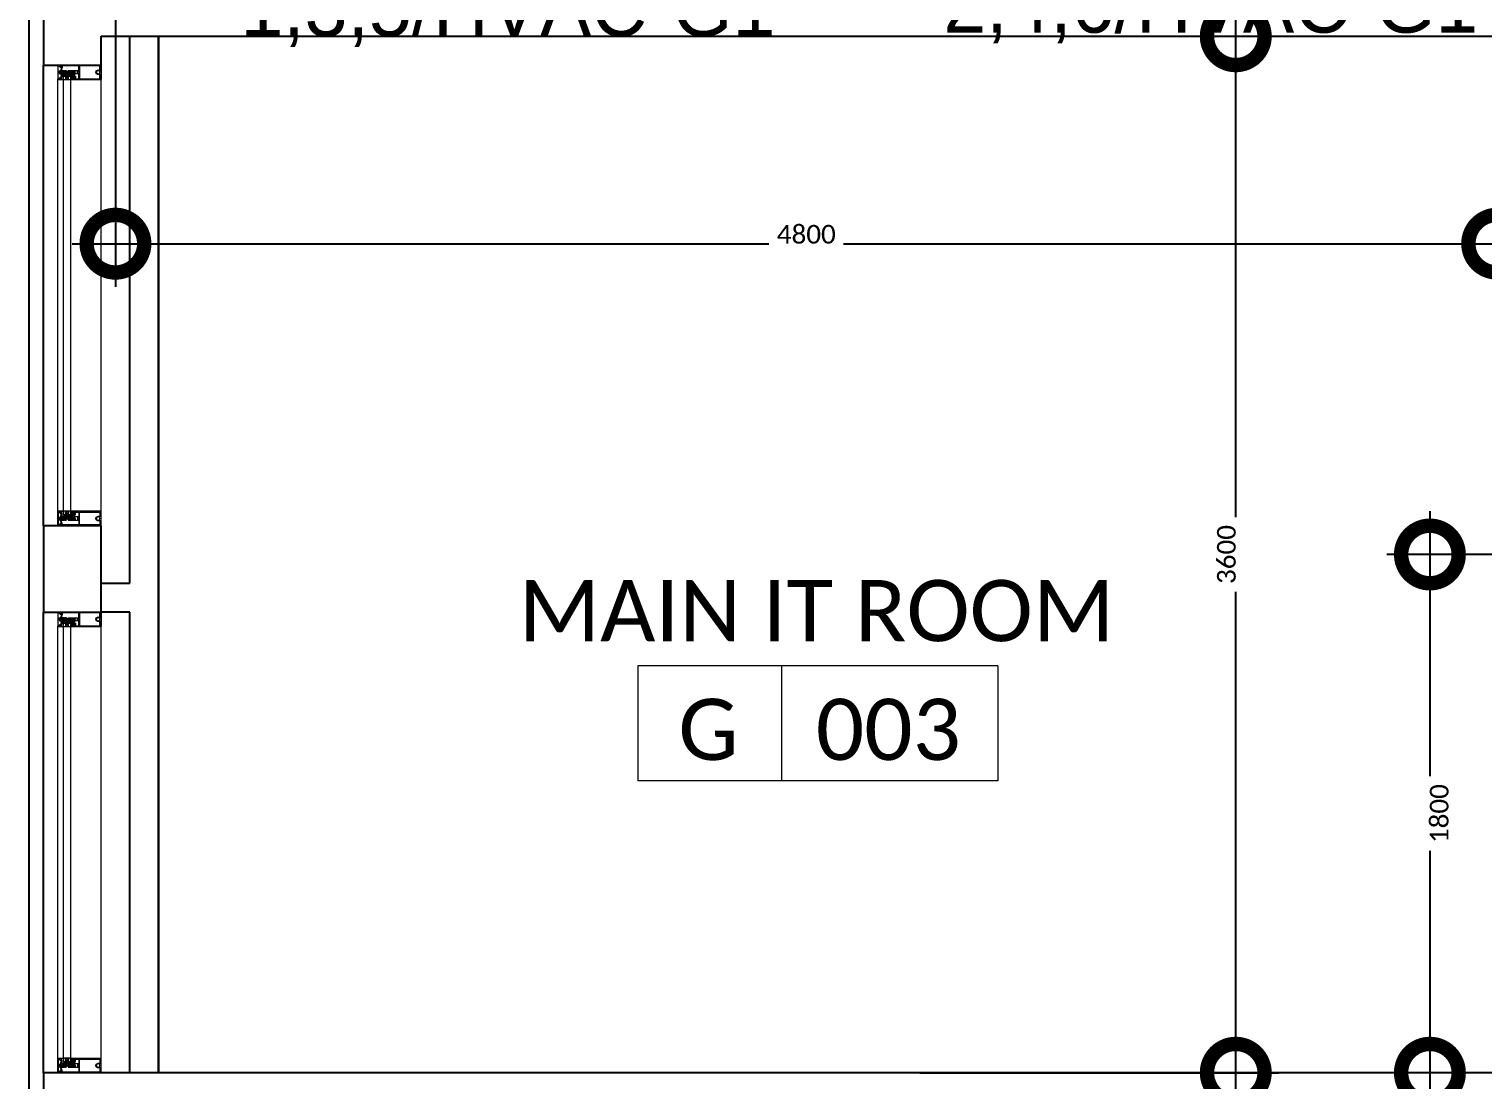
# Model space of a CAD drawing. Header units: metres. Extents: x 22.6 to 101.3, y 9.4 to 67.4.
# Drawn here: x 47.49 to 52.54, y 54.07 to 57.72 of the extents above; entities that cross this region are included whole.
import ezdxf

# ---------------------------------------------------------------- set-up
doc = ezdxf.new("R2010")
doc.units = ezdxf.units.M
doc.linetypes.add('ECG_Line-Ptrn-Sold', pattern=[9144.001, 9144, -0.001])
doc.layers.add('00', color=252, linetype='Continuous')
doc.layers.add('HVAC', color=1, linetype='Continuous')
for name, color, linetype, lineweight in [('A-DIM', 7, 'Continuous', 5), ('A-ELEV', 1, 'ECG_Line-Ptrn-Sold', 9), ('A-HATCH', 1, 'Continuous', 9), ('A-TEXT', 7, 'ECG_Line-Ptrn-Sold', 13), ('A-WIN', 4, 'ECG_Line-Ptrn-Sold', 5)]:
    doc.layers.add(name, color=color, linetype=linetype, lineweight=lineweight)
doc.styles.add('Calibri', font='calibri.ttf', dxfattribs={"height": 0.212639})
doc.dimstyles.new('ECG_Dimn-Detl-100', dxfattribs={"dimscale": 0.3048, "dimtxt": 0.25, "dimasz": 1.312336, "dimexe": 0.492126, "dimexo": 0.0625, "dimgap": 0, "dimtad": 1, "dimdec": 0, "dimlfac": 1000, "dimzin": 0, "dimdsep": 46, "dimtxsty": 'Calibri', "dimblk1": 'DOTSMALL', "dimblk2": 'DOTSMALL', "dimsah": 1, "dimcen": 0.09, "dimdle": 0.492126, "dimazin": 0, "dimtfac": 1, "dimtdec": 4, "dimtix": 1, "dimtmove": 0, "dimatfit": 3, "dimfxl": 0.492126, "dimfxlon": 1, "dimtvp": 1, "dimtolj": 1, "dimtzin": 0, "dimarcsym": 2})
doc.dimstyles.new('ECG_Dimn-Detl-100_2', dxfattribs={"dimscale": 0.3048, "dimtxt": 0.25, "dimasz": 1.312336, "dimexe": 0.492126, "dimexo": 0.0625, "dimgap": 0, "dimtad": 1, "dimdec": 0, "dimlfac": 1000, "dimzin": 0, "dimdsep": 46, "dimtxsty": 'Calibri', "dimblk1": 'DOTSMALL', "dimblk2": 'DOTSMALL', "dimsah": 1, "dimcen": 0.09, "dimdle": 0.492126, "dimazin": 0, "dimtfac": 1, "dimtdec": 4, "dimtix": 1, "dimtmove": 0, "dimatfit": 3, "dimfxl": 0.492126, "dimfxlon": 1, "dimtvp": 1, "dimtolj": 1, "dimtzin": 0, "dimarcsym": 2})

# ---------------------------------------------------------------- blocks, each defined once
blk = doc.blocks.new('Rectangular Mullion - ECG-LEFT-END-MULION-DETAIL-2110308-GROUND FLOOR PLAN')
at = {"layer": 'A-ELEV'}
for p, q in [((72.8439, 18.9473), (72.8439, 17.4473)), ((72.9499, 18.9473), (72.9739, 18.9473)), ((72.9499, 17.4473), (72.9499, 18.9473)), ((72.9739, 18.9473), (72.9739, 17.4473)), ((72.9939, 18.9473), (72.9939, 17.4473)), ((72.9739, 17.4473), (72.9499, 17.4473))]:
    blk.add_line(p, q, dxfattribs=at)
blk = doc.blocks.new('Rectangular Mullion - ECG-RIGHT-END-MULION-PROFIL-1987638-GROUND FLOOR PLAN')
at = {"layer": 'A-HATCH'}
for p, q in [((-0.0297, 0.0186), (-0.0315, 0.0129)), ((-0.0309, 0.0126), (-0.0292, 0.014)), ((-0.0299, 0.019), (-0.0299, 0.031)), ((-0.029, 0.019), (-0.0299, 0.019)), ((-0.0265, 0.019), (-0.0297, 0.019)), ((-0.0234, 0.0056), (-0.0292, 0.0056)), ((-0.0292, -0.0036), (-0.0292, 0.0056)), ((-0.0283, 0.004), (-0.0292, 0.004)), ((-0.0292, 0.004), (-0.0292, -0.0036)), ((-0.0284, 0.0225), (-0.029, 0.019)), ((-0.0049, 0.032), (-0.0289, 0.032)), ((-0.0282, 0.0224), (-0.0288, 0.019)), ((-0.0288, 0.019), (-0.0271, 0.019)), ((-0.0285, 0.0139), (-0.0282, 0.0126)), ((-0.0284, 0.03), (-0.0284, 0.0245)), ((-0.0283, 0.0048), (-0.024, 0.0048)), ((-0.0283, 0.0048), (-0.0283, 0.004)), ((-0.024, 0.0048), (-0.0283, 0.0048)), ((-0.0279, 0.0305), (-0.0049, 0.0305)), ((-0.0263, 0.028), (-0.0277, 0.0244)), ((-0.0277, 0.0126), (-0.0273, 0.0139)), ((-0.0273, 0.021), (-0.0263, 0.022)), ((-0.0273, 0.02), (-0.0273, 0.021)), ((-0.0265, 0.0213), (-0.0271, 0.0207)), ((-0.0267, 0.0139), (-0.0264, 0.0126)), ((-0.0265, 0.0203), (-0.0265, 0.019)), ((-0.0252, 0.028), (-0.0263, 0.028)), ((-0.0263, 0.022), (-0.0243, 0.022)), ((-0.0247, 0.0216), (-0.0258, 0.0216)), ((-0.0258, 0.0126), (-0.0255, 0.0139)), ((-0.0257, 0.0205), (-0.0257, 0.0185)), ((-0.0243, 0.0236), (-0.0253, 0.0264)), ((-0.0246, 0.0266), (-0.0252, 0.028)), ((-0.025, 0.0139), (-0.0247, 0.0126)), ((-0.0247, 0.0185), (-0.0247, 0.0205)), ((-0.0231, 0.0236), (-0.0243, 0.0236)), ((-0.0243, 0.022), (-0.0233, 0.021)), ((-0.0241, 0.0126), (-0.0238, 0.0139)), ((-0.024, 0.0048), (-0.022, 0.0035)), ((-0.022, 0.0035), (-0.024, 0.0048)), ((-0.0233, 0.0207), (-0.0239, 0.0213)), ((-0.0239, 0.019), (-0.0239, 0.0203)), ((-0.0207, 0.019), (-0.0239, 0.019)), ((-0.0049, 0.019), (-0.0235, 0.019)), ((-0.0202, 0.0036), (-0.0234, 0.0056)), ((-0.0233, 0.021), (-0.0233, 0.02)), ((-0.0232, 0.0139), (-0.0228, 0.0126)), ((-0.0213, 0.0218), (-0.0231, 0.0236)), ((-0.0223, 0.0126), (-0.0219, 0.0139)), ((-0.022, 0.0035), (-0.022, -0.0032)), ((-0.022, -0.0032), (-0.022, 0.0035)), ((-0.0113, 0.022), (-0.0213, 0.021)), ((-0.0213, 0.021), (-0.0213, 0.0218)), ((-0.0213, 0.014), (-0.0196, 0.0126)), ((-0.019, 0.0129), (-0.0207, 0.0186)), ((-0.0202, -0.0031), (-0.0202, 0.0036)), ((-0.0202, -0.0012), (-0.0202, 0.0013)), ((-0.0145, 0.0175), (-0.0145, -0.0266)), ((-0.011, 0.0175), (-0.0145, 0.0175)), ((-0.0113, 0.0223), (-0.0113, 0.0234)), ((-0.0113, 0.0234), (0.0014, 0.0234)), ((0.0014, 0.0223), (-0.0113, 0.0223)), ((-0.0049, 0.022), (-0.0113, 0.022)), ((-0.011, -0.0266), (-0.011, 0.0175)), ((-0.0079, 0.0183), (-0.0104, 0.0177)), ((-0.0104, 0.0177), (-0.0104, 0.0117)), ((-0.0086, 0.0117), (-0.0104, 0.0077)), ((-0.0104, 0.0117), (-0.0086, 0.0117)), ((-0.0104, 0.0077), (-0.0104, 0.0034)), ((-0.0104, 0.0034), (-0.0084, 0.0024)), ((-0.01, 0.0234), (-0.01, 0.0245)), ((-0.01, 0.0245), (0.0002, 0.0245)), ((0.0002, 0.0234), (-0.01, 0.0234)), ((-0.0098, 0.0167), (-0.0079, 0.0174)), ((-0.0098, 0.0127), (-0.0098, 0.0167)), ((-0.0079, 0.0122), (-0.0098, 0.0127)), ((-0.0096, 0.0275), (-0.0096, 0.0245)), ((-0.0096, 0.0069), (-0.0079, 0.0105)), ((-0.0096, 0.0041), (-0.0096, 0.0069)), ((-0.0084, 0.0035), (-0.0096, 0.0041)), ((-0.0015, 0.0277), (-0.0084, 0.0277)), ((-0.0084, 0.0024), (-0.0084, 0.0035)), ((-0.0079, 0.0174), (-0.0079, 0.0183)), ((-0.0079, 0.0105), (-0.0079, 0.0122)), ((-0.0077, 0.0177), (-0.0046, 0.0188)), ((-0.0022, 0.0175), (-0.0077, 0.0155)), ((-0.0022, 0.0154), (-0.0077, 0.0133)), ((-0.0022, 0.0132), (-0.0077, 0.0112)), ((-0.0022, 0.011), (-0.0077, 0.009)), ((-0.0022, 0.0096), (-0.0077, 0.0076)), ((-0.0022, 0.0074), (-0.0077, 0.0054)), ((-0.0022, 0.0052), (-0.0077, 0.0032)), ((-0.0022, 0.0031), (-0.0077, 0.0011)), ((-0.0022, 0.0007), (-0.0076, -0.0013)), ((-0.0073, 0.0181), (-0.0056, 0.0188)), ((-0.0056, 0.0188), (-0.0073, 0.0181)), ((-0.0027, 0.018), (-0.0073, 0.0159)), ((-0.0073, 0.0159), (-0.0027, 0.018)), ((-0.0027, 0.0158), (-0.0073, 0.0137)), ((-0.0073, 0.0137), (-0.0027, 0.0158)), ((-0.0027, 0.0136), (-0.0073, 0.0116)), ((-0.0073, 0.0116), (-0.0027, 0.0136)), ((-0.0027, 0.0114), (-0.0073, 0.0094)), ((-0.0073, 0.0094), (-0.0027, 0.0114)), ((-0.0027, 0.01), (-0.0073, 0.008)), ((-0.0073, 0.008), (-0.0027, 0.01)), ((-0.0027, 0.0079), (-0.0073, 0.0058)), ((-0.0073, 0.0058), (-0.0027, 0.0079)), ((-0.0027, 0.0057), (-0.0073, 0.0036)), ((-0.0073, 0.0036), (-0.0027, 0.0057)), ((-0.0027, 0.0035), (-0.0073, 0.0015)), ((-0.0073, 0.0015), (-0.0027, 0.0035)), ((-0.0027, 0.0012), (-0.0073, -0.0009)), ((-0.0073, -0.0009), (-0.0027, 0.0012)), ((-0.0072, 0.0275), (-0.0072, 0.0245)), ((-0.0072, 0.0223), (-0.0027, 0.0223)), ((-0.0072, 0.0188), (-0.0072, 0.0223)), ((-0.0072, 0.0188), (-0.0056, 0.0188)), ((-0.0027, 0.0188), (-0.0072, 0.0188)), ((-0.0027, 0.0171), (-0.0072, 0.0151)), ((-0.0072, 0.0151), (-0.003, 0.017)), ((-0.0027, 0.0149), (-0.0072, 0.0129)), ((-0.0072, 0.0129), (-0.003, 0.0148)), ((-0.0027, 0.0127), (-0.0072, 0.0107)), ((-0.0072, 0.0107), (-0.003, 0.0126)), ((-0.0027, 0.0106), (-0.0072, 0.0085)), ((-0.0072, 0.0085), (-0.003, 0.0104)), ((-0.0027, 0.0092), (-0.0072, 0.0071)), ((-0.0072, 0.0071), (-0.003, 0.009)), ((-0.0027, 0.007), (-0.0072, 0.005)), ((-0.0072, 0.005), (-0.003, 0.0068)), ((-0.0027, 0.0048), (-0.0072, 0.0028)), ((-0.0072, 0.0028), (-0.003, 0.0047)), ((-0.0027, 0.0026), (-0.0072, 0.0006)), ((-0.0072, 0.0006), (-0.003, 0.0025)), ((-0.0027, 0.0003), (-0.0072, -0.0017)), ((-0.0072, -0.0017), (-0.003, 0.0001)), ((-0.007, 0.0173), (-0.0037, 0.0188)), ((-0.0037, 0.0188), (-0.007, 0.0173)), ((-0.0056, 0.0188), (-0.0046, 0.0188)), ((0.0191, 0.032), (-0.0049, 0.032)), ((-0.0049, 0.0305), (0.0181, 0.0305)), ((0.0015, 0.022), (-0.0049, 0.022)), ((0.0137, 0.019), (-0.0049, 0.019)), ((-0.0046, 0.0188), (-0.0037, 0.0188)), ((-0.0037, 0.0188), (-0.0027, 0.0188)), ((-0.0027, 0.0275), (-0.0027, 0.0245)), ((-0.0027, 0.0223), (-0.0027, 0.0188)), ((-0.0018, 0.0174), (-0.0018, 0.0183)), ((-0.0018, 0.0183), (0.0007, 0.0177)), ((0.0001, 0.0167), (-0.0018, 0.0174)), ((-0.0018, 0.0122), (0.0001, 0.0127)), ((-0.0018, 0.0105), (-0.0018, 0.0122)), ((-0.0001, 0.0069), (-0.0018, 0.0105)), ((-0.0014, 0.0035), (-0.0001, 0.0041)), ((-0.0014, 0.0024), (-0.0014, 0.0035)), ((0.0007, 0.0034), (-0.0014, 0.0024)), ((-0.0011, 0.0117), (0.0007, 0.0077)), ((0.0007, 0.0117), (-0.0011, 0.0117)), ((-0.0003, 0.0275), (-0.0003, 0.0245)), ((-0.0001, 0.0041), (-0.0001, 0.0069)), ((0.0001, 0.0127), (0.0001, 0.0167)), ((0.0002, 0.0245), (0.0002, 0.0234)), ((0.0007, 0.0177), (0.0007, 0.0117)), ((0.0007, 0.0077), (0.0007, 0.0034)), ((0.0014, 0.0234), (0.0014, 0.0223)), ((0.0115, 0.021), (0.0015, 0.022)), ((0.0098, 0.0167), (0.0098, 0.019)), ((0.0176, 0.0167), (0.0098, 0.0167)), ((0.0109, 0.019), (0.0141, 0.019)), ((0.0132, 0.0236), (0.0115, 0.0218)), ((0.0115, 0.0218), (0.0115, 0.021)), ((0.0144, 0.0236), (0.0132, 0.0236)), ((0.0145, 0.022), (0.0135, 0.021)), ((0.0135, 0.0207), (0.0141, 0.0213)), ((0.0135, 0.021), (0.0135, 0.02)), ((0.0141, 0.019), (0.0141, 0.0203)), ((0.0155, 0.0264), (0.0144, 0.0236)), ((0.0165, 0.022), (0.0145, 0.022)), ((0.0153, 0.028), (0.0148, 0.0266)), ((0.0148, 0.0216), (0.0159, 0.0216)), ((0.0149, 0.0185), (0.0149, 0.0205)), ((0.0165, 0.028), (0.0153, 0.028)), ((0.0159, 0.0205), (0.0159, 0.0185)), ((0.0178, 0.0244), (0.0165, 0.028)), ((0.0175, 0.021), (0.0165, 0.022)), ((0.0167, 0.0213), (0.0172, 0.0207)), ((0.0167, 0.0203), (0.0167, 0.019)), ((0.0167, 0.019), (0.0199, 0.019)), ((0.0175, 0.02), (0.0175, 0.021)), ((0.019, 0.019), (0.0176, 0.019)), ((0.0176, -0.041), (0.0176, 0.0167)), ((0.0184, 0.0224), (0.019, 0.019)), ((0.0185, 0.0225), (0.0192, 0.019)), ((0.0186, 0.03), (0.0186, 0.0245)), ((0.0192, 0.019), (0.0201, 0.019)), ((0.0201, 0.019), (0.0201, 0.031)), ((0.0201, 0.019), (0.0201, -0.118)), ((-0.0304, -0.0129), (-0.0312, -0.0136)), ((-0.0295, -0.0142), (-0.0309, -0.0128)), ((-0.0299, -0.0213), (-0.0276, -0.0213)), ((-0.0299, -0.118), (-0.0299, -0.0213)), ((-0.0289, -0.0135), (-0.0295, -0.0142)), ((-0.0292, -0.0036), (-0.0292, -0.0053)), ((-0.0283, -0.0036), (-0.0292, -0.0036)), ((-0.0292, -0.0036), (-0.0283, -0.0036)), ((-0.0292, -0.0053), (-0.0238, -0.0053)), ((-0.027, -0.0198), (-0.0285, -0.0213)), ((-0.0284, -0.0152), (-0.0277, -0.0145)), ((-0.0261, -0.0151), (-0.0284, -0.0175)), ((-0.0284, -0.0152), (-0.0269, -0.0168)), ((-0.0284, -0.0213), (-0.0284, -0.0152)), ((-0.0284, -0.0175), (-0.0276, -0.0183)), ((-0.0276, -0.0183), (-0.0284, -0.0191)), ((-0.0284, -0.0191), (-0.025, -0.0225)), ((-0.0269, -0.0213), (-0.0284, -0.0213)), ((-0.0284, -0.0225), (-0.0284, -0.0263)), ((-0.0269, -0.0225), (-0.0284, -0.0225)), ((-0.0284, -0.0263), (-0.0262, -0.0263)), ((-0.0283, -0.0044), (-0.0283, -0.0036)), ((-0.0283, -0.0036), (-0.0283, -0.0044)), ((-0.024, -0.0044), (-0.0283, -0.0044)), ((-0.0283, -0.0044), (-0.024, -0.0044)), ((-0.0278, -0.0225), (-0.0269, -0.0225)), ((-0.0269, -0.0241), (-0.0278, -0.0225)), ((-0.0276, -0.0196), (-0.0276, -0.0171)), ((-0.0276, -0.0213), (-0.0269, -0.022)), ((-0.0274, -0.0225), (-0.0258, -0.0241)), ((-0.0274, -0.0298), (-0.0274, -0.041)), ((-0.0194, -0.0298), (-0.0274, -0.0298)), ((-0.0274, -0.041), (-0.0104, -0.041)), ((-0.0274, -0.043), (-0.0274, -0.114)), ((0.0176, -0.043), (-0.0274, -0.043)), ((-0.0273, -0.0168), (-0.0249, -0.0168)), ((-0.0248, -0.0198), (-0.0273, -0.0198)), ((-0.0272, -0.0151), (-0.0254, -0.0151)), ((-0.0269, -0.022), (-0.0248, -0.0198)), ((-0.0269, -0.0225), (-0.0269, -0.0213)), ((-0.0243, -0.0241), (-0.0269, -0.0241)), ((-0.025, -0.0225), (-0.0267, -0.0241)), ((-0.0262, -0.0263), (-0.0262, -0.0278)), ((-0.0262, -0.0278), (-0.0222, -0.0278)), ((-0.0258, -0.0151), (-0.0228, -0.0181)), ((-0.0229, -0.0141), (-0.0256, -0.0168)), ((-0.0255, -0.0198), (-0.0241, -0.0213)), ((-0.0225, -0.0168), (-0.025, -0.0144)), ((-0.0247, -0.023), (-0.0236, -0.0241)), ((-0.0217, -0.0151), (-0.0246, -0.018)), ((-0.0246, -0.0171), (-0.0246, -0.0196)), ((-0.0246, -0.0185), (-0.0214, -0.0217)), ((-0.0234, -0.023), (-0.0245, -0.0241)), ((-0.0214, -0.0241), (-0.0243, -0.0241)), ((-0.0241, -0.0213), (-0.0226, -0.0198)), ((-0.022, -0.0032), (-0.024, -0.0044)), ((-0.024, -0.0044), (-0.022, -0.0032)), ((-0.0238, -0.0053), (-0.0202, -0.0031)), ((-0.0221, -0.0151), (-0.0232, -0.0139)), ((-0.0228, -0.0171), (-0.0228, -0.0196)), ((-0.0226, -0.0198), (-0.0201, -0.0198)), ((-0.0201, -0.0168), (-0.0225, -0.0168)), ((-0.0225, -0.023), (-0.0214, -0.0241)), ((-0.0204, -0.0198), (-0.0223, -0.0217)), ((-0.0207, -0.0225), (-0.0223, -0.0241)), ((-0.0222, -0.0263), (-0.0199, -0.0263)), ((-0.0222, -0.0278), (-0.0222, -0.0263)), ((-0.0202, -0.0151), (-0.0221, -0.0151)), ((-0.022, -0.0151), (-0.0203, -0.0168)), ((-0.0214, -0.022), (-0.0207, -0.0213)), ((-0.0214, -0.0213), (-0.0214, -0.0225)), ((-0.019, -0.0213), (-0.0214, -0.0213)), ((-0.0199, -0.0225), (-0.0214, -0.0225)), ((-0.0206, -0.0225), (-0.0214, -0.0241)), ((-0.0214, -0.0225), (-0.0207, -0.0225)), ((-0.0174, -0.013), (-0.0213, -0.0168)), ((-0.0197, -0.0213), (-0.0211, -0.0198)), ((-0.0207, -0.0213), (-0.0184, -0.0213)), ((-0.0201, -0.0149), (-0.019, -0.016)), ((-0.0199, -0.0263), (-0.0199, -0.0225)), ((-0.019, -0.0167), (-0.0198, -0.0176)), ((-0.0198, -0.0196), (-0.0198, -0.0171)), ((-0.0198, -0.0173), (-0.019, -0.0182)), ((-0.019, -0.0184), (-0.0198, -0.0192)), ((-0.0198, -0.0189), (-0.019, -0.0198)), ((-0.019, -0.0205), (-0.0197, -0.0213)), ((-0.019, -0.0138), (-0.0183, -0.0145)), ((-0.019, -0.0151), (-0.019, -0.0213)), ((-0.0184, -0.0213), (-0.0184, -0.0288)), ((-0.0168, -0.0138), (-0.0174, -0.013)), ((-0.0145, -0.0266), (-0.011, -0.0266)), ((-0.009, -0.0033), (-0.0104, -0.0033)), ((-0.0104, -0.0033), (-0.0088, -0.0033)), ((-0.0104, -0.041), (-0.0104, -0.0033)), ((-0.0088, -0.0033), (-0.0078, -0.0043)), ((-0.0084, -0.041), (-0.0084, -0.0372)), ((-0.0049, -0.041), (-0.0084, -0.041)), ((-0.0079, -0.0367), (-0.0019, -0.0367)), ((-0.0022, -0.0036), (-0.0078, -0.0057)), ((-0.0078, -0.0043), (-0.0078, -0.0266)), ((-0.0022, -0.0071), (-0.0078, -0.0092)), ((-0.0022, -0.0093), (-0.0078, -0.0113)), ((-0.0022, -0.0115), (-0.0078, -0.0135)), ((-0.0022, -0.0137), (-0.0078, -0.0157)), ((-0.0022, -0.0158), (-0.0078, -0.0179)), ((-0.0022, -0.018), (-0.0078, -0.02)), ((-0.0078, -0.0266), (-0.0049, -0.0295)), ((-0.0023, -0.0015), (-0.0077, -0.0035)), ((-0.0027, -0.001), (-0.0073, -0.0031)), ((-0.0073, -0.0031), (-0.0027, -0.001)), ((-0.0027, -0.0032), (-0.0073, -0.0053)), ((-0.0073, -0.0053), (-0.0027, -0.0032)), ((-0.0073, -0.0074), (-0.0027, -0.0054)), ((-0.0027, -0.0054), (-0.0073, -0.0074)), ((-0.0027, -0.0067), (-0.0073, -0.0087)), ((-0.0073, -0.0087), (-0.0027, -0.0067)), ((-0.0027, -0.0089), (-0.0073, -0.0109)), ((-0.0073, -0.0109), (-0.0027, -0.0089)), ((-0.0027, -0.011), (-0.0073, -0.0131)), ((-0.0073, -0.0131), (-0.0027, -0.011)), ((-0.0027, -0.0132), (-0.0073, -0.0153)), ((-0.0073, -0.0153), (-0.0027, -0.0132)), ((-0.0027, -0.0154), (-0.0073, -0.0174)), ((-0.0073, -0.0174), (-0.0027, -0.0154)), ((-0.0027, -0.0176), (-0.0073, -0.0196)), ((-0.0073, -0.0196), (-0.0027, -0.0176)), ((-0.0027, -0.0019), (-0.0072, -0.0039)), ((-0.0072, -0.0039), (-0.003, -0.002)), ((-0.0027, -0.0041), (-0.0072, -0.0061)), ((-0.0072, -0.0061), (-0.0031, -0.0042)), ((-0.0027, -0.0054), (-0.0072, -0.0074)), ((-0.0072, -0.0074), (-0.003, -0.0055)), ((-0.0027, -0.0076), (-0.0072, -0.0096)), ((-0.0072, -0.0096), (-0.003, -0.0077)), ((-0.0027, -0.0097), (-0.0072, -0.0118)), ((-0.0072, -0.0118), (-0.003, -0.0099)), ((-0.0027, -0.0119), (-0.0072, -0.0139)), ((-0.0072, -0.0139), (-0.003, -0.012)), ((-0.0027, -0.0141), (-0.0072, -0.0161)), ((-0.0072, -0.0161), (-0.003, -0.0142)), ((-0.0027, -0.0163), (-0.0072, -0.0183)), ((-0.0072, -0.0183), (-0.003, -0.0164)), ((-0.0027, -0.0184), (-0.0072, -0.0205)), ((-0.0072, -0.0205), (-0.0032, -0.0186)), ((-0.0069, -0.0216), (-0.0027, -0.0197)), ((-0.0027, -0.0197), (-0.0069, -0.0216)), ((-0.0067, -0.0218), (-0.0067, -0.0249)), ((-0.0067, -0.0249), (-0.0049, -0.0266)), ((-0.0022, -0.0202), (-0.0066, -0.0218)), ((-0.0066, -0.0218), (-0.0053, -0.0218)), ((-0.0053, -0.0218), (-0.0027, -0.0206)), ((-0.0053, -0.0218), (-0.003, -0.0207)), ((-0.003, -0.0218), (-0.0053, -0.0218)), ((-0.0049, -0.0266), (-0.003, -0.0249)), ((-0.0049, -0.0295), (-0.0019, -0.0266)), ((-0.0014, -0.041), (-0.0049, -0.041)), ((-0.003, -0.0249), (-0.003, -0.0218)), ((-0.0019, -0.0042), (-0.001, -0.0033)), ((-0.0019, -0.0266), (-0.0019, -0.0042)), ((-0.0014, -0.0372), (-0.0014, -0.041)), ((-0.001, -0.0033), (0.0006, -0.0033)), ((0, -0.0033), (-0.001, -0.0033)), ((-0.001, -0.0033), (0.0006, -0.0033)), ((0.0006, -0.0033), (0.0006, -0.041)), ((0.0006, -0.041), (0.0176, -0.041)), ((0.0176, -0.114), (0.0176, -0.043)), ((0.0201, -0.118), (-0.0299, -0.118)), ((-0.0274, -0.114), (-0.0102, -0.114)), ((0.0003, -0.114), (0.0176, -0.114))]:
    blk.add_line(p, q, dxfattribs=at)
blk.add_circle((-0.0049, -0.108), 0.006, dxfattribs=at)
for centre, radius, start, end in [((-0.0289, 0.031), 0.001, 90, 180), ((-0.0289, 0.031), 0.001, 90, 180), ((-0.0279, 0.03), 0.0005, 90, 180), ((-0.0284, 0.0235), 0.001, 270.9838, 90), ((-0.0283, 0.0235), 0.0011, 275.2327, 53.27), ((-0.0258, 0.0206), 0.001, 90, 135), ((-0.0247, 0.0206), 0.001, 45, 90), ((-0.0084, 0.0241), 0.00359, 70.3614, 109.6386), ((-0.0049, 0.0157), 0.012, 79.2883, 100.7117), ((-0.0015, 0.0241), 0.00359, 70.3614, 109.6386), ((0.0148, 0.0206), 0.001, 90, 135), ((0.0159, 0.0206), 0.001, 45, 90), ((0.0185, 0.0235), 0.0011, 126.73, 264.7673), ((0.0186, 0.0235), 0.001, 90, 269.0162), ((0.0181, 0.03), 0.0005, 0, 90), ((0.0191, 0.031), 0.001, 0, 90), ((0.0191, 0.031), 0.001, 0, 90), ((-0.0317, -0.018), 0.0044, 40.1603, 86.9533), ((-0.0315, -0.018), 0.00517, 33.5368, 87.4446), ((-0.0237, -0.0155), 0.00171, 90, 164.9371), ((-0.0237, -0.0155), 0.00171, 15.0629, 90), ((-0.0159, -0.018), 0.00517, 90.2452, 146.4632), ((-0.0194, -0.0288), 0.001, 270, 0), ((-0.0157, -0.018), 0.0044, 93.0467, 138.4555), ((-0.0079, -0.0372), 0.0005, 90, 180), ((-0.0005, -0.0259), 0.00439, 124.4715, 188.599), ((-0.0019, -0.0372), 0.0005, 360, 90), ((-0.0049, -0.108), 0.008, 311.4096, 228.5904)]:
    blk.add_arc(centre, radius, start, end, dxfattribs=at)
blk = doc.blocks.new('Rectangular Mullion - ECG-RIGHT-END-MULION-DETAIL-2139619-GROUND FLOOR PLAN')
at = {"layer": 'A-WIN'}
for p, q in [((-0.05, 0.012), (-0.05, 0.032)), ((-0.05, 0.032), (0, 0.032)), ((-0.038, 0.012), (-0.05, 0.012)), ((-0.038, -0.012), (-0.038, 0.012)), ((0, 0.032), (0, -0.118)), ((-0.05, -0.118), (-0.05, -0.012)), ((-0.05, -0.012), (-0.038, -0.012)), ((0, -0.118), (-0.05, -0.118))]:
    blk.add_line(p, q, dxfattribs=at)
blk = doc.blocks.new('Rectangular Mullion - ECG-LEFT-END-MULION-PROFIL-1987639-GROUND FLOOR PLAN')
at = {"layer": 'A-HATCH'}
for p, q in [((-0.0201, 0.019), (-0.0201, 0.031)), ((-0.0192, 0.019), (-0.0201, 0.019)), ((-0.0201, 0.019), (-0.0201, -0.118)), ((-0.0167, 0.019), (-0.0199, 0.019)), ((-0.0185, 0.0225), (-0.0192, 0.019)), ((-0.0191, 0.032), (0.0049, 0.032)), ((-0.0184, 0.0224), (-0.019, 0.019)), ((-0.019, 0.019), (-0.0176, 0.019)), ((-0.0186, 0.03), (-0.0186, 0.0245)), ((0.0049, 0.0305), (-0.0181, 0.0305)), ((-0.0178, 0.0244), (-0.0165, 0.028)), ((-0.0176, 0.0167), (-0.0098, 0.0167)), ((-0.0176, -0.041), (-0.0176, 0.0167)), ((-0.0175, 0.021), (-0.0165, 0.022)), ((-0.0175, 0.02), (-0.0175, 0.021)), ((-0.0167, 0.0213), (-0.0172, 0.0207)), ((-0.0167, 0.0203), (-0.0167, 0.019)), ((-0.0165, 0.028), (-0.0153, 0.028)), ((-0.0165, 0.022), (-0.0145, 0.022)), ((-0.0148, 0.0216), (-0.0159, 0.0216)), ((-0.0159, 0.0205), (-0.0159, 0.0185)), ((-0.0155, 0.0264), (-0.0144, 0.0236)), ((-0.0153, 0.028), (-0.0148, 0.0266)), ((-0.0149, 0.0185), (-0.0149, 0.0205)), ((-0.0145, 0.022), (-0.0135, 0.021)), ((-0.0144, 0.0236), (-0.0132, 0.0236)), ((-0.0135, 0.0207), (-0.0141, 0.0213)), ((-0.0141, 0.019), (-0.0141, 0.0203)), ((-0.0109, 0.019), (-0.0141, 0.019)), ((-0.0137, 0.019), (0.0049, 0.019)), ((-0.0135, 0.021), (-0.0135, 0.02)), ((-0.0132, 0.0236), (-0.0115, 0.0218)), ((-0.0115, 0.021), (-0.0015, 0.022)), ((-0.0115, 0.0218), (-0.0115, 0.021)), ((-0.0098, 0.0167), (-0.0098, 0.019)), ((-0.0015, 0.022), (0.0049, 0.022)), ((-0.0014, 0.0234), (-0.0014, 0.0223)), ((0.0113, 0.0234), (-0.0014, 0.0234)), ((-0.0014, 0.0223), (0.0113, 0.0223)), ((0.0018, 0.0183), (-0.0007, 0.0177)), ((-0.0007, 0.0177), (-0.0007, 0.0117)), ((0.0011, 0.0117), (-0.0007, 0.0077)), ((-0.0007, 0.0117), (0.0011, 0.0117)), ((-0.0007, 0.0077), (-0.0007, 0.0034)), ((-0.0007, 0.0034), (0.0014, 0.0024)), ((-0.0002, 0.0245), (-0.0002, 0.0234)), ((0.01, 0.0245), (-0.0002, 0.0245)), ((-0.0002, 0.0234), (0.01, 0.0234)), ((-0.0001, 0.0167), (0.0018, 0.0174)), ((-0.0001, 0.0127), (-0.0001, 0.0167)), ((0.0018, 0.0122), (-0.0001, 0.0127)), ((0.0001, 0.0069), (0.0018, 0.0105)), ((0.0001, 0.0041), (0.0001, 0.0069)), ((0.0014, 0.0035), (0.0001, 0.0041)), ((0.0003, 0.0275), (0.0003, 0.0245)), ((0.0014, 0.0024), (0.0014, 0.0035)), ((0.0015, 0.0277), (0.0084, 0.0277)), ((0.0018, 0.0174), (0.0018, 0.0183)), ((0.0018, 0.0105), (0.0018, 0.0122)), ((0.0022, 0.0175), (0.0077, 0.0155)), ((0.0022, 0.0154), (0.0077, 0.0133)), ((0.0022, 0.0132), (0.0077, 0.0112)), ((0.0022, 0.011), (0.0077, 0.009)), ((0.0022, 0.0096), (0.0077, 0.0076)), ((0.0022, 0.0074), (0.0077, 0.0054)), ((0.0022, 0.0052), (0.0077, 0.0032)), ((0.0022, 0.0031), (0.0077, 0.0011)), ((0.0022, 0.0007), (0.0076, -0.0013)), ((0.0027, 0.0275), (0.0027, 0.0245)), ((0.0027, 0.0223), (0.0027, 0.0188)), ((0.0072, 0.0223), (0.0027, 0.0223)), ((0.0027, 0.0188), (0.0072, 0.0188)), ((0.0037, 0.0188), (0.0027, 0.0188)), ((0.0027, 0.018), (0.0073, 0.0159)), ((0.0073, 0.0159), (0.0027, 0.018)), ((0.0027, 0.0171), (0.0072, 0.0151)), ((0.0027, 0.0158), (0.0073, 0.0137)), ((0.0073, 0.0137), (0.0027, 0.0158)), ((0.0027, 0.0149), (0.0072, 0.0129)), ((0.0027, 0.0136), (0.0073, 0.0116)), ((0.0073, 0.0116), (0.0027, 0.0136)), ((0.0027, 0.0127), (0.0072, 0.0107)), ((0.0027, 0.0114), (0.0073, 0.0094)), ((0.0073, 0.0094), (0.0027, 0.0114)), ((0.0027, 0.0106), (0.0072, 0.0085)), ((0.0027, 0.01), (0.0073, 0.008)), ((0.0073, 0.008), (0.0027, 0.01)), ((0.0027, 0.0092), (0.0072, 0.0071)), ((0.0027, 0.0079), (0.0073, 0.0058)), ((0.0073, 0.0058), (0.0027, 0.0079)), ((0.0027, 0.007), (0.0072, 0.005)), ((0.0027, 0.0057), (0.0073, 0.0036)), ((0.0073, 0.0036), (0.0027, 0.0057)), ((0.0027, 0.0048), (0.0072, 0.0028)), ((0.0027, 0.0035), (0.0073, 0.0015)), ((0.0073, 0.0015), (0.0027, 0.0035)), ((0.0027, 0.0026), (0.0072, 0.0006)), ((0.0027, 0.0012), (0.0073, -0.0009)), ((0.0073, -0.0009), (0.0027, 0.0012)), ((0.0027, 0.0003), (0.0072, -0.0017)), ((0.0072, 0.0151), (0.003, 0.017)), ((0.0072, 0.0129), (0.003, 0.0148)), ((0.0072, 0.0107), (0.003, 0.0126)), ((0.0072, 0.0085), (0.003, 0.0104)), ((0.0072, 0.0071), (0.003, 0.009)), ((0.0072, 0.005), (0.003, 0.0068)), ((0.0072, 0.0028), (0.003, 0.0047)), ((0.0072, 0.0006), (0.003, 0.0025)), ((0.0072, -0.0017), (0.003, 0.0001)), ((0.007, 0.0173), (0.0037, 0.0188)), ((0.0037, 0.0188), (0.007, 0.0173)), ((0.0046, 0.0188), (0.0037, 0.0188)), ((0.0056, 0.0188), (0.0046, 0.0188)), ((0.0077, 0.0177), (0.0046, 0.0188)), ((0.0049, 0.032), (0.0289, 0.032)), ((0.0279, 0.0305), (0.0049, 0.0305)), ((0.0049, 0.022), (0.0113, 0.022)), ((0.0049, 0.019), (0.0235, 0.019)), ((0.0073, 0.0181), (0.0056, 0.0188)), ((0.0056, 0.0188), (0.0073, 0.0181)), ((0.0072, 0.0188), (0.0056, 0.0188)), ((0.0072, 0.0275), (0.0072, 0.0245)), ((0.0072, 0.0188), (0.0072, 0.0223)), ((0.0079, 0.0174), (0.0079, 0.0183)), ((0.0079, 0.0183), (0.0104, 0.0177)), ((0.0098, 0.0167), (0.0079, 0.0174)), ((0.0079, 0.0122), (0.0098, 0.0127)), ((0.0079, 0.0105), (0.0079, 0.0122)), ((0.0096, 0.0069), (0.0079, 0.0105)), ((0.0084, 0.0035), (0.0096, 0.0041)), ((0.0084, 0.0024), (0.0084, 0.0035)), ((0.0104, 0.0034), (0.0084, 0.0024)), ((0.0086, 0.0117), (0.0104, 0.0077)), ((0.0104, 0.0117), (0.0086, 0.0117)), ((0.0096, 0.0275), (0.0096, 0.0245)), ((0.0096, 0.0041), (0.0096, 0.0069)), ((0.0098, 0.0127), (0.0098, 0.0167)), ((0.01, 0.0234), (0.01, 0.0245)), ((0.0104, 0.0177), (0.0104, 0.0117)), ((0.0104, 0.0077), (0.0104, 0.0034)), ((0.011, 0.0175), (0.0145, 0.0175)), ((0.011, -0.0266), (0.011, 0.0175)), ((0.0113, 0.0223), (0.0113, 0.0234)), ((0.0113, 0.022), (0.0213, 0.021)), ((0.0145, 0.0175), (0.0145, -0.0266)), ((0.019, 0.0129), (0.0207, 0.0186)), ((0.0213, 0.014), (0.0196, 0.0126)), ((0.0202, 0.0036), (0.0234, 0.0056)), ((0.0202, -0.0031), (0.0202, 0.0036)), ((0.0202, -0.0012), (0.0202, 0.0013)), ((0.0207, 0.019), (0.0239, 0.019)), ((0.0213, 0.0218), (0.0231, 0.0236)), ((0.0213, 0.021), (0.0213, 0.0218)), ((0.0223, 0.0126), (0.0219, 0.0139)), ((0.024, 0.0048), (0.022, 0.0035)), ((0.022, 0.0035), (0.024, 0.0048)), ((0.022, 0.0035), (0.022, -0.0032)), ((0.022, -0.0032), (0.022, 0.0035)), ((0.0232, 0.0139), (0.0228, 0.0126)), ((0.0231, 0.0236), (0.0243, 0.0236)), ((0.0243, 0.022), (0.0233, 0.021)), ((0.0233, 0.0207), (0.0239, 0.0213)), ((0.0233, 0.021), (0.0233, 0.02)), ((0.0234, 0.0056), (0.0292, 0.0056)), ((0.0241, 0.0126), (0.0238, 0.0139)), ((0.0239, 0.019), (0.0239, 0.0203)), ((0.0283, 0.0048), (0.024, 0.0048)), ((0.024, 0.0048), (0.0283, 0.0048)), ((0.0243, 0.0236), (0.0253, 0.0264)), ((0.0263, 0.022), (0.0243, 0.022)), ((0.0246, 0.0266), (0.0252, 0.028)), ((0.0247, 0.0216), (0.0258, 0.0216)), ((0.0247, 0.0185), (0.0247, 0.0205)), ((0.025, 0.0139), (0.0247, 0.0126)), ((0.0252, 0.028), (0.0263, 0.028)), ((0.0258, 0.0126), (0.0255, 0.0139)), ((0.0257, 0.0205), (0.0257, 0.0185)), ((0.0263, 0.028), (0.0277, 0.0244)), ((0.0273, 0.021), (0.0263, 0.022)), ((0.0267, 0.0139), (0.0264, 0.0126)), ((0.0265, 0.0213), (0.0271, 0.0207)), ((0.0265, 0.0203), (0.0265, 0.019)), ((0.0265, 0.019), (0.0297, 0.019)), ((0.0288, 0.019), (0.0271, 0.019)), ((0.0273, 0.02), (0.0273, 0.021)), ((0.0277, 0.0126), (0.0273, 0.0139)), ((0.0282, 0.0224), (0.0288, 0.019)), ((0.0285, 0.0139), (0.0282, 0.0126)), ((0.0283, 0.0048), (0.0283, 0.004)), ((0.0283, 0.004), (0.0292, 0.004)), ((0.0284, 0.03), (0.0284, 0.0245)), ((0.0284, 0.0225), (0.029, 0.019)), ((0.029, 0.019), (0.0299, 0.019)), ((0.0309, 0.0126), (0.0292, 0.014)), ((0.0292, -0.0036), (0.0292, 0.0056)), ((0.0292, 0.004), (0.0292, -0.0036)), ((0.0297, 0.0186), (0.0315, 0.0129)), ((0.0299, 0.019), (0.0299, 0.031)), ((-0.0006, -0.041), (-0.0176, -0.041)), ((-0.0176, -0.043), (0.0274, -0.043)), ((-0.0176, -0.114), (-0.0176, -0.043)), ((0.001, -0.0033), (-0.0006, -0.0033)), ((-0.0006, -0.0033), (-0.0006, -0.041)), ((0.001, -0.0033), (-0.0006, -0.0033)), ((0, -0.0033), (0.001, -0.0033)), ((0.0019, -0.0042), (0.001, -0.0033)), ((0.0014, -0.0372), (0.0014, -0.041)), ((0.0014, -0.041), (0.0049, -0.041)), ((0.0019, -0.0266), (0.0019, -0.0042)), ((0.0049, -0.0295), (0.0019, -0.0266)), ((0.0079, -0.0367), (0.0019, -0.0367)), ((0.0022, -0.0036), (0.0078, -0.0057)), ((0.0022, -0.0071), (0.0078, -0.0092)), ((0.0022, -0.0093), (0.0078, -0.0113)), ((0.0022, -0.0115), (0.0078, -0.0135)), ((0.0022, -0.0137), (0.0078, -0.0157)), ((0.0022, -0.0158), (0.0078, -0.0179)), ((0.0022, -0.018), (0.0078, -0.02)), ((0.0022, -0.0202), (0.0066, -0.0218)), ((0.0023, -0.0015), (0.0077, -0.0035)), ((0.0027, -0.001), (0.0073, -0.0031)), ((0.0073, -0.0031), (0.0027, -0.001)), ((0.0027, -0.0019), (0.0072, -0.0039)), ((0.0027, -0.0032), (0.0073, -0.0053)), ((0.0073, -0.0053), (0.0027, -0.0032)), ((0.0027, -0.0041), (0.0072, -0.0061)), ((0.0027, -0.0054), (0.0072, -0.0074)), ((0.0073, -0.0074), (0.0027, -0.0054)), ((0.0027, -0.0054), (0.0073, -0.0074)), ((0.0027, -0.0067), (0.0073, -0.0087)), ((0.0073, -0.0087), (0.0027, -0.0067)), ((0.0027, -0.0076), (0.0072, -0.0096)), ((0.0027, -0.0089), (0.0073, -0.0109)), ((0.0073, -0.0109), (0.0027, -0.0089)), ((0.0027, -0.0097), (0.0072, -0.0118)), ((0.0027, -0.011), (0.0073, -0.0131)), ((0.0073, -0.0131), (0.0027, -0.011)), ((0.0027, -0.0119), (0.0072, -0.0139)), ((0.0027, -0.0132), (0.0073, -0.0153)), ((0.0073, -0.0153), (0.0027, -0.0132)), ((0.0027, -0.0141), (0.0072, -0.0161)), ((0.0027, -0.0154), (0.0073, -0.0174)), ((0.0073, -0.0174), (0.0027, -0.0154)), ((0.0027, -0.0163), (0.0072, -0.0183)), ((0.0027, -0.0176), (0.0073, -0.0196)), ((0.0073, -0.0196), (0.0027, -0.0176)), ((0.0027, -0.0184), (0.0072, -0.0205)), ((0.0069, -0.0216), (0.0027, -0.0197)), ((0.0027, -0.0197), (0.0069, -0.0216)), ((0.0053, -0.0218), (0.0027, -0.0206)), ((0.0072, -0.0039), (0.003, -0.002)), ((0.0072, -0.0074), (0.003, -0.0055)), ((0.0072, -0.0096), (0.003, -0.0077)), ((0.0072, -0.0118), (0.003, -0.0099)), ((0.0072, -0.0139), (0.003, -0.012)), ((0.0072, -0.0161), (0.003, -0.0142)), ((0.0072, -0.0183), (0.003, -0.0164)), ((0.0053, -0.0218), (0.003, -0.0207)), ((0.003, -0.0218), (0.0053, -0.0218)), ((0.003, -0.0249), (0.003, -0.0218)), ((0.0049, -0.0266), (0.003, -0.0249)), ((0.0072, -0.0061), (0.0031, -0.0042)), ((0.0072, -0.0205), (0.0032, -0.0186)), ((0.0067, -0.0249), (0.0049, -0.0266)), ((0.0078, -0.0266), (0.0049, -0.0295)), ((0.0049, -0.041), (0.0084, -0.041)), ((0.0066, -0.0218), (0.0053, -0.0218)), ((0.0067, -0.0218), (0.0067, -0.0249)), ((0.0088, -0.0033), (0.0078, -0.0043)), ((0.0078, -0.0043), (0.0078, -0.0266)), ((0.0084, -0.041), (0.0084, -0.0372)), ((0.0104, -0.0033), (0.0088, -0.0033)), ((0.009, -0.0033), (0.0104, -0.0033)), ((0.0104, -0.041), (0.0104, -0.0033)), ((0.0274, -0.041), (0.0104, -0.041)), ((0.0145, -0.0266), (0.011, -0.0266)), ((0.0168, -0.0138), (0.0174, -0.013)), ((0.0174, -0.013), (0.0213, -0.0168)), ((0.019, -0.0138), (0.0183, -0.0145)), ((0.0184, -0.0213), (0.0184, -0.0288)), ((0.0207, -0.0213), (0.0184, -0.0213)), ((0.0201, -0.0149), (0.019, -0.016)), ((0.019, -0.0151), (0.019, -0.0213)), ((0.019, -0.0167), (0.0198, -0.0176)), ((0.0198, -0.0173), (0.019, -0.0182)), ((0.019, -0.0184), (0.0198, -0.0192)), ((0.0198, -0.0189), (0.019, -0.0198)), ((0.019, -0.0205), (0.0197, -0.0213)), ((0.019, -0.0213), (0.0214, -0.0213)), ((0.0194, -0.0298), (0.0274, -0.0298)), ((0.0197, -0.0213), (0.0211, -0.0198)), ((0.0198, -0.0196), (0.0198, -0.0171)), ((0.0199, -0.0225), (0.0214, -0.0225)), ((0.0199, -0.0263), (0.0199, -0.0225)), ((0.0222, -0.0263), (0.0199, -0.0263)), ((0.0201, -0.0168), (0.0225, -0.0168)), ((0.0226, -0.0198), (0.0201, -0.0198)), ((0.0238, -0.0053), (0.0202, -0.0031)), ((0.0202, -0.0151), (0.0221, -0.0151)), ((0.022, -0.0151), (0.0203, -0.0168)), ((0.0204, -0.0198), (0.0223, -0.0217)), ((0.0206, -0.0225), (0.0214, -0.0241)), ((0.0214, -0.022), (0.0207, -0.0213)), ((0.0207, -0.0225), (0.0223, -0.0241)), ((0.0214, -0.0225), (0.0207, -0.0225)), ((0.0246, -0.0185), (0.0214, -0.0217)), ((0.0214, -0.0213), (0.0214, -0.0225)), ((0.0225, -0.023), (0.0214, -0.0241)), ((0.0214, -0.0241), (0.0243, -0.0241)), ((0.0217, -0.0151), (0.0246, -0.018)), ((0.022, -0.0032), (0.024, -0.0044)), ((0.024, -0.0044), (0.022, -0.0032)), ((0.0221, -0.0151), (0.0232, -0.0139)), ((0.0222, -0.0278), (0.0222, -0.0263)), ((0.0262, -0.0278), (0.0222, -0.0278)), ((0.0225, -0.0168), (0.025, -0.0144)), ((0.0241, -0.0213), (0.0226, -0.0198)), ((0.0258, -0.0151), (0.0228, -0.0181)), ((0.0228, -0.0171), (0.0228, -0.0196)), ((0.0229, -0.0141), (0.0256, -0.0168)), ((0.0234, -0.023), (0.0245, -0.0241)), ((0.0247, -0.023), (0.0236, -0.0241)), ((0.0292, -0.0053), (0.0238, -0.0053)), ((0.024, -0.0044), (0.0283, -0.0044)), ((0.0283, -0.0044), (0.024, -0.0044)), ((0.0255, -0.0198), (0.0241, -0.0213)), ((0.0243, -0.0241), (0.0269, -0.0241)), ((0.0246, -0.0171), (0.0246, -0.0196)), ((0.0248, -0.0198), (0.0273, -0.0198)), ((0.0269, -0.022), (0.0248, -0.0198)), ((0.0273, -0.0168), (0.0249, -0.0168)), ((0.0284, -0.0191), (0.025, -0.0225)), ((0.025, -0.0225), (0.0267, -0.0241)), ((0.0272, -0.0151), (0.0254, -0.0151)), ((0.0274, -0.0225), (0.0258, -0.0241)), ((0.0261, -0.0151), (0.0284, -0.0175)), ((0.0262, -0.0263), (0.0262, -0.0278)), ((0.0284, -0.0263), (0.0262, -0.0263)), ((0.0284, -0.0152), (0.0269, -0.0168)), ((0.0276, -0.0213), (0.0269, -0.022)), ((0.0269, -0.0213), (0.0284, -0.0213)), ((0.0269, -0.0225), (0.0269, -0.0213)), ((0.0269, -0.0225), (0.0284, -0.0225)), ((0.0278, -0.0225), (0.0269, -0.0225)), ((0.0269, -0.0241), (0.0278, -0.0225)), ((0.027, -0.0198), (0.0285, -0.0213)), ((0.0274, -0.0298), (0.0274, -0.041)), ((0.0274, -0.043), (0.0274, -0.114)), ((0.0276, -0.0196), (0.0276, -0.0171)), ((0.0284, -0.0175), (0.0276, -0.0183)), ((0.0276, -0.0183), (0.0284, -0.0191)), ((0.0299, -0.0213), (0.0276, -0.0213)), ((0.0284, -0.0152), (0.0277, -0.0145)), ((0.0283, -0.0036), (0.0292, -0.0036)), ((0.0283, -0.0044), (0.0283, -0.0036)), ((0.0283, -0.0036), (0.0283, -0.0044)), ((0.0292, -0.0036), (0.0283, -0.0036)), ((0.0284, -0.0213), (0.0284, -0.0152)), ((0.0284, -0.0225), (0.0284, -0.0263)), ((0.0289, -0.0135), (0.0295, -0.0142)), ((0.0292, -0.0036), (0.0292, -0.0053)), ((0.0295, -0.0142), (0.0309, -0.0128)), ((0.0299, -0.118), (0.0299, -0.0213)), ((0.0304, -0.0129), (0.0312, -0.0136)), ((-0.0201, -0.118), (0.0299, -0.118)), ((-0.0003, -0.114), (-0.0176, -0.114)), ((0.0274, -0.114), (0.0102, -0.114))]:
    blk.add_line(p, q, dxfattribs=at)
blk.add_circle((0.0049, -0.108), 0.006, dxfattribs=at)
for centre, radius, start, end in [((-0.0191, 0.031), 0.001, 90, 180), ((-0.0191, 0.031), 0.001, 90, 180), ((-0.0181, 0.03), 0.0005, 90, 180), ((-0.0186, 0.0235), 0.001, 270.9838, 90), ((-0.0185, 0.0235), 0.0011, 275.2327, 53.27), ((-0.0159, 0.0206), 0.001, 90, 135), ((-0.0148, 0.0206), 0.001, 45, 90), ((0.0015, 0.0241), 0.00359, 70.3614, 109.6386), ((0.0049, 0.0157), 0.012, 79.2883, 100.7117), ((0.0084, 0.0241), 0.00359, 70.3614, 109.6386), ((0.0247, 0.0206), 0.001, 90, 135), ((0.0258, 0.0206), 0.001, 45, 90), ((0.0283, 0.0235), 0.0011, 126.73, 264.7673), ((0.0284, 0.0235), 0.001, 90, 269.0162), ((0.0279, 0.03), 0.0005, 0, 90), ((0.0289, 0.031), 0.001, 0, 90), ((0.0289, 0.031), 0.001, 0, 90), ((0.0019, -0.0372), 0.0005, 90, 180), ((0.0005, -0.0259), 0.00439, 351.401, 55.5285), ((0.0079, -0.0372), 0.0005, 0, 90), ((0.0159, -0.018), 0.00517, 33.5368, 89.7548), ((0.0157, -0.018), 0.0044, 41.5445, 86.9533), ((0.0194, -0.0288), 0.001, 180, 270), ((0.0237, -0.0155), 0.00171, 90, 164.9371), ((0.0237, -0.0155), 0.00171, 15.0629, 90), ((0.0315, -0.018), 0.00517, 92.5554, 146.4632), ((0.0317, -0.018), 0.0044, 93.0467, 139.8397), ((0.0049, -0.108), 0.008, 311.4096, 228.5904)]:
    blk.add_arc(centre, radius, start, end, dxfattribs=at)
blk = doc.blocks.new('Rectangular Mullion - ECG-LEFT-END-MULION-DETAIL-2139623-GROUND FLOOR PLAN')
at = {"layer": 'A-WIN'}
for p, q in [((0, 0.032), (-0.05, 0.032)), ((-0.05, 0.032), (-0.05, 0.012)), ((-0.05, 0.012), (-0.038, 0.012)), ((-0.038, 0.012), (-0.038, -0.012)), ((0, -0.118), (0, 0.032)), ((-0.05, -0.012), (-0.05, -0.118)), ((-0.038, -0.012), (-0.05, -0.012)), ((-0.05, -0.118), (0, -0.118))]:
    blk.add_line(p, q, dxfattribs=at)
blk = doc.blocks.new('ECG_G-Tag-Room - ECG_G-Tag-Room-Engl-1568319-GROUND FLOOR PLAN')
at = {"layer": 'A-TEXT'}
for p, q in [((-0.00625, 0), (-0.00625, -0.004)), ((0.00625, 0), (-0.00625, 0)), ((-0.00125, -0.004), (-0.00125, 0)), ((0.00625, 0), (0.00625, -0.004)), ((0.00625, -0.004), (-0.00625, -0.004))]:
    blk.add_line(p, q, dxfattribs=at)
blk = doc.blocks.new('_DotSmall')
at = {"color": 0, "linetype": 'ByBlock', "const_width": 0.5}
blk.add_lwpolyline([(-0.0625, 0, 1), (0.0625, 0, 1)], format="xyb", close=True, dxfattribs=at)

msp = doc.modelspace()

# ---------------------------------------------------------------- linework, layer by layer
at = {"layer": '00', "color": 252}
for p, q in [((47.4939, 53.7273), (47.4939, 59.9473)), ((47.5439, 57.8973), (47.5439, 57.5973)), ((47.7439, 57.5973), (47.7439, 57.6973)), ((47.7439, 57.6973), (52.5939, 57.6973)), ((47.8439, 55.7973), (47.8439, 57.6973)), ((47.9439, 57.6973), (47.9439, 54.0973)), ((47.9439, 54.0973), (47.9439, 57.6973)), ((47.5439, 57.5973), (47.7439, 57.5973)), ((47.5439, 55.9973), (47.5439, 57.5973)), ((47.7439, 55.9973), (47.5439, 55.9973)), ((47.5439, 55.9973), (47.5439, 55.6973)), ((47.7439, 55.6973), (47.7439, 55.9973)), ((47.7439, 55.7973), (47.8439, 55.7973)), ((47.5439, 55.6973), (47.7439, 55.6973)), ((47.5439, 54.0973), (47.5439, 55.6973)), ((47.8439, 55.6973), (47.7439, 55.6973)), ((47.8439, 54.0973), (47.8439, 55.6973)), ((47.5439, 54.0973), (47.5439, 53.5973)), ((52.5939, 54.0973), (47.5439, 54.0973))]:
    msp.add_line(p, q, dxfattribs=at)

# ---------------------------------------------------------------- block references
at = {"layer": '00', "color": 252, "extrusion": (0, 0, -1), "rotation": 269.9999999999996}
for name, p in [('Rectangular Mullion - ECG-LEFT-END-MULION-PROFIL-1987639-GROUND FLOOR PLAN', (-47.6259, 57.5773)), ('Rectangular Mullion - ECG-RIGHT-END-MULION-PROFIL-1987638-GROUND FLOOR PLAN', (-47.6259, 56.0174)), ('Rectangular Mullion - ECG-RIGHT-END-MULION-DETAIL-2139619-GROUND FLOOR PLAN', (-47.6259, 55.9973)), ('Rectangular Mullion - ECG-LEFT-END-MULION-PROFIL-1987639-GROUND FLOOR PLAN', (-47.6259, 55.6773)), ('Rectangular Mullion - ECG-RIGHT-END-MULION-PROFIL-1987638-GROUND FLOOR PLAN', (-47.6259, 54.1174)), ('Rectangular Mullion - ECG-RIGHT-END-MULION-DETAIL-2139619-GROUND FLOOR PLAN', (-47.6259, 54.0973))]:
    msp.add_blockref(name, p, dxfattribs=at)
at = {"layer": '00', "color": 252}
for name, p, rotation in [('Rectangular Mullion - ECG-LEFT-END-MULION-DETAIL-2139623-GROUND FLOOR PLAN', (47.6259, 57.5973), 90.00000000000037), ('Rectangular Mullion - ECG-LEFT-END-MULION-DETAIL-2110308-GROUND FLOOR PLAN', (120.5879, 74.9947), 180), ('Rectangular Mullion - ECG-LEFT-END-MULION-DETAIL-2139623-GROUND FLOOR PLAN', (47.6259, 55.6973), 90.00000000000037), ('Rectangular Mullion - ECG-LEFT-END-MULION-DETAIL-2110308-GROUND FLOOR PLAN', (120.5879, 73.0947), 180)]:
    msp.add_blockref(name, p, dxfattribs=dict(at, rotation=rotation))
at = {"layer": '00', "color": 252, "xscale": 99.99999999999993, "yscale": 99.99999999999993, "zscale": 99.99999999999993}
msp.add_blockref('ECG_G-Tag-Room - ECG_G-Tag-Room-Engl-1568319-GROUND FLOOR PLAN', (50.2341, 55.5111), dxfattribs=at)

# ---------------------------------------------------------------- texts
at = {"layer": '00', "color": 252, "attachment_point": 2, "line_spacing_factor": 1.156427, "style": 'Calibri'}
for s, insert, char_height, width in [('MAIN IT ROOM', (50.2293, 55.8087), 0.212639, 2.517), ('\\fCalibri|b0|i0|c178|p34|;G', (49.8538, 55.3962), 0.212639, 0.255), ('003', (50.4793, 55.3962), 0.21264, 0.612)]:
    msp.add_mtext(s, dxfattribs=dict(at, insert=insert, char_height=char_height, width=width))
at = {"layer": 'HVAC', "color": 40, "true_color": 0xf8d731, "char_height": 0.2, "attachment_point": 1}
for s, insert in [('1,3,5/HVAC-G1', (48.2282, 57.8973)), ('2,4,6/HVAC-G1', (50.6698, 57.9098))]:
    msp.add_mtext_dynamic_manual_height_columns(s, width=0.006099, gutter_width=1, heights=[0], dxfattribs=dict(at, insert=insert))

# ---------------------------------------------------------------- dimensions: what is measured, and where the dimension line sits
at = {"layer": 'A-DIM'}
for base, p1, p2, dimstyle, override in [((51.6858, 57.6973), (51.5358, 54.0973), (51.5358, 57.6973), 'ECG_Dimn-Detl-100', {"dimpost": '<>', "dimfxl": 3.6}), ((52.3602, 54.0973), (52.5102, 55.8973), (52.5102, 54.0973), 'ECG_Dimn-Detl-100_2', {"dimpost": '<>', "dimfxl": 1.8})]:
    msp.add_linear_dim(base=base, p1=p1, p2=p2, angle=90, dimstyle=dimstyle, override=override, dxfattribs=at).render()
msp.add_linear_dim(base=(52.5939, 56.9769), p1=(47.7939, 57.1269), p2=(52.5939, 57.1269), dimstyle='ECG_Dimn-Detl-100', override={"dimpost": '<>', "dimfxl": 4.8}, dxfattribs=at).render()

doc.saveas('drawing.dxf')
